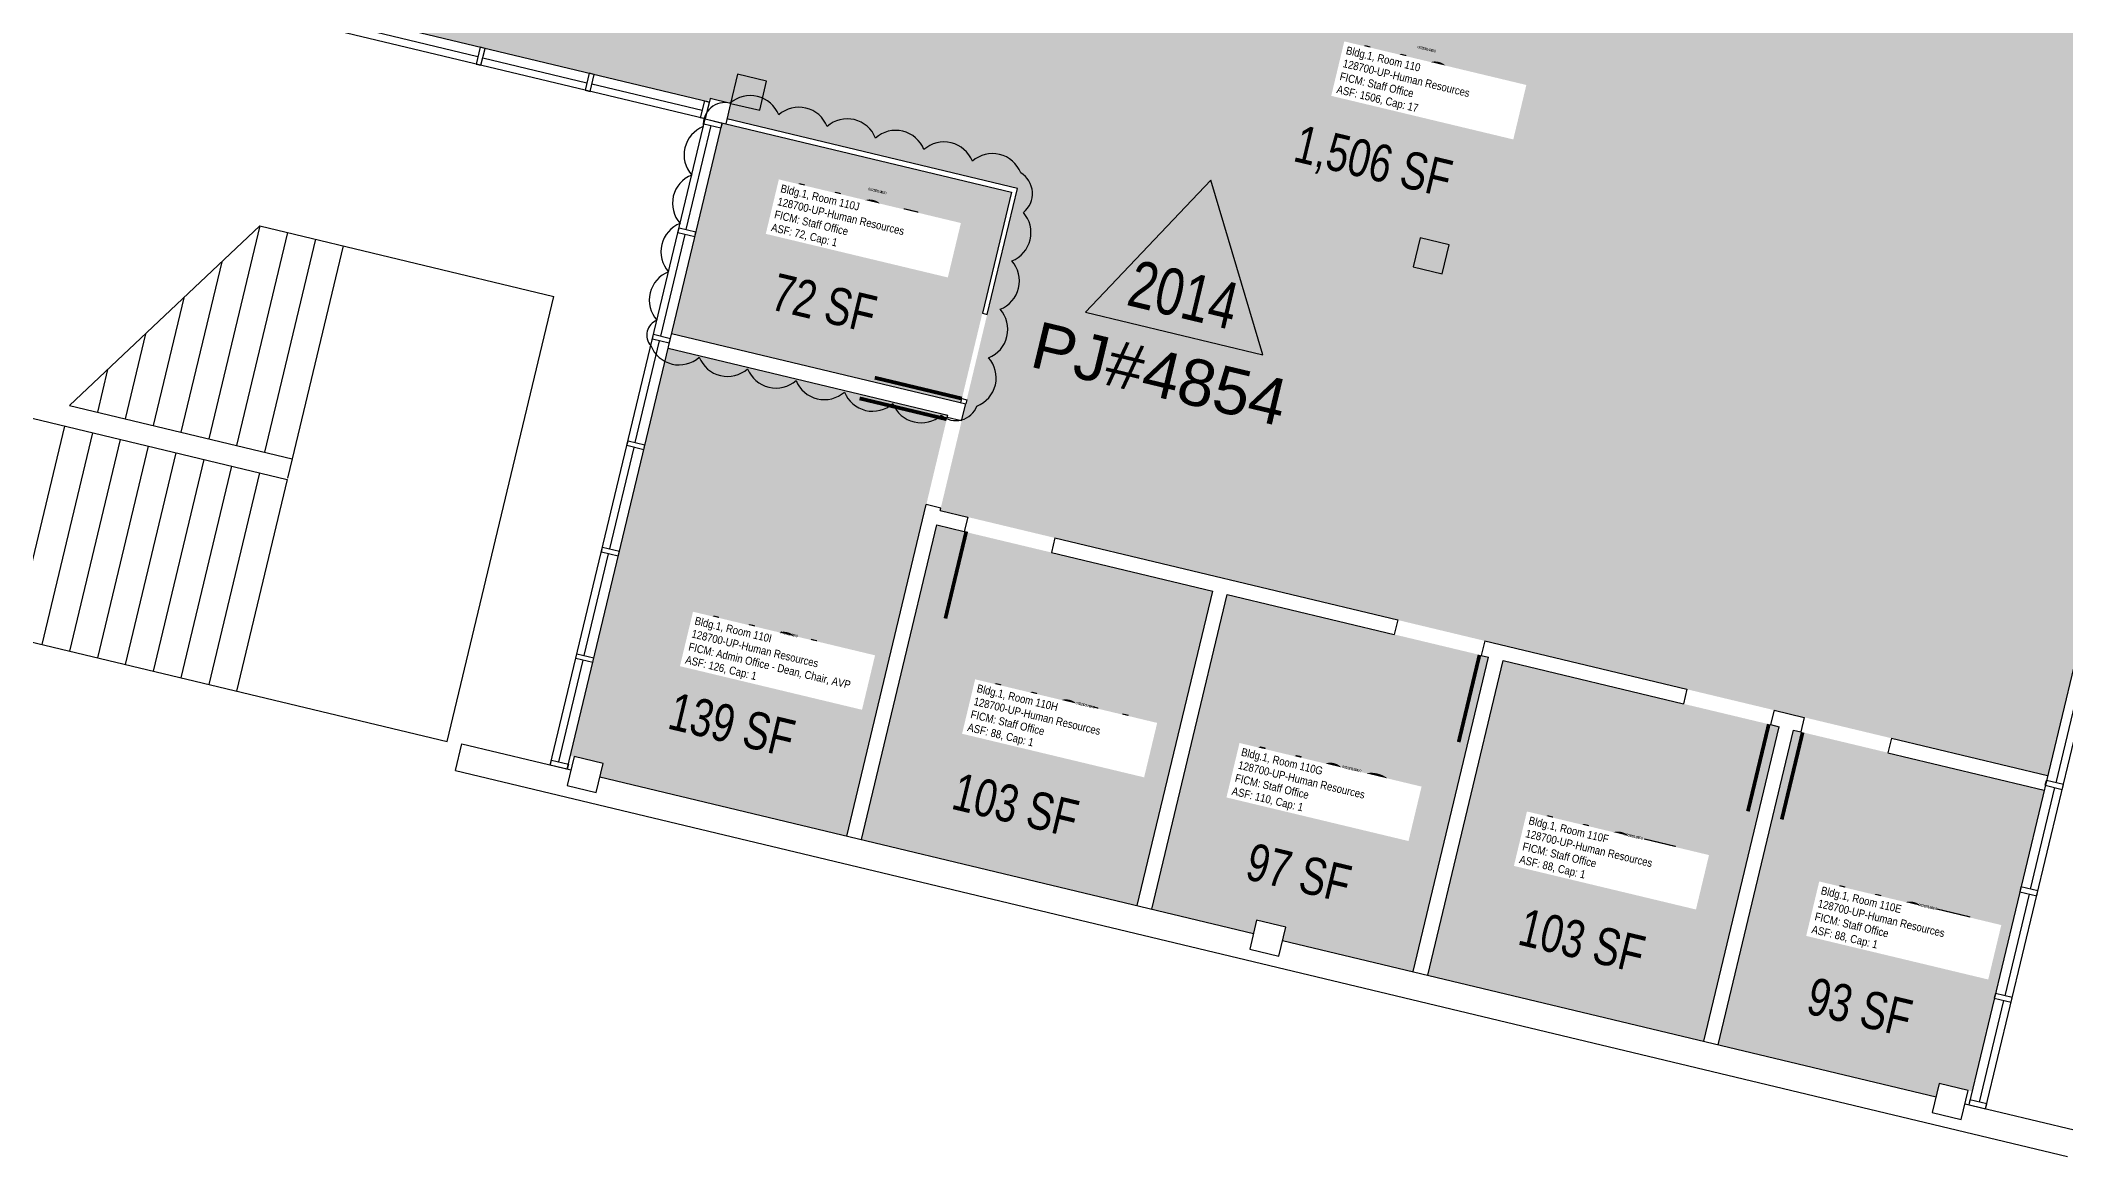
# Model space of a CAD drawing. Header units: inches. Extents: x 69220657 to 69222623, y 27675098 to 27677504.
# Drawn here: x 69221313 to 69222126, y 27675098 to 27675547 of the extents above; entities that cross this region are included whole.
import ezdxf
from ezdxf.enums import TextEntityAlignment as Align

# ---------------------------------------------------------------- set-up
doc = ezdxf.new("R2010")
doc.units = ezdxf.units.IN
doc.header["$LTSCALE"] = 100
doc.header["$MEASUREMENT"] = 0
doc.layers.get('0').update_dxf_attribs({"linetype": 'CONTINUOUS'})
for name, color, linetype in [('A-COLS', 5, 'CONTINUOUS'), ('A-DOOR', 2, 'CONTINUOUS'), ('A-FLOR', 3, 'CONTINUOUS'), ('A-GLAZ', 1, 'CONTINUOUS'), ('A-IDEN-RNUM', 7, 'CONTINUOUS'), ('A-IDEN-SNUM', 4, 'CONTINUOUS'), ('A-IDEN-VNUM', 4, 'CONTINUOUS'), ('A-WALL', 5, 'CONTINUOUS'), ('AREA-TEXT', 3, 'CONTINUOUS'), ('Rooms-Category-Color', 7, 'CONTINUOUS'), ('Rooms-College-Color', 7, 'CONTINUOUS'), ('Rooms-Department-Color', 7, 'CONTINUOUS'), ('Rooms-Division-Color', 7, 'CONTINUOUS'), ('Rooms-Information', 7, 'CONTINUOUS')]:
    doc.layers.add(name, color=color, linetype=linetype)
doc.layers.add('A-REV', color=1, linetype='CONTINUOUS', true_color=0xff0000)
doc.styles.add('Arial', font='arial.ttf')
doc.styles.add('CP_AREA', font='arial.ttf', dxfattribs={"height": 15})
doc.styles.add('CP_ROOMSNUMBER', font='arial.ttf', dxfattribs={"height": 1})
doc.styles.add('CP_ROOMVNUMBER', font='arial.ttf', dxfattribs={"width": 0.85, "height": 0.075})

# ---------------------------------------------------------------- blocks, each defined once
blk = doc.blocks.new('ProjectRev')
at = {"transparency": 16777216}
blk.add_lwpolyline([(0, 0.122), (-0.1221, -0.0895), (0.1221, -0.0895)], close=True, dxfattribs=at)
at = {"transparency": 16777216, "insert": (-0.1798, -0.1151), "char_height": 0.0625, "width": 0.24749, "attachment_point": 1, "style": 'Arial'}
blk.add_mtext('PJ#', dxfattribs=at)
at = {"transparency": 16777216, "style": 'Arial', "width": 0.75}
blk.add_attdef('YEAR', text='', height=18.75, dxfattribs=at).set_placement((0, 0), align=Align.MIDDLE_CENTER)
at = {"transparency": 16777216, "style": 'Arial'}
blk.add_attdef('PROJECT', text='', height=18.75, dxfattribs=at).set_placement((-0.0276, -0.1151), align=Align.TOP_LEFT)

msp = doc.modelspace()

# ---------------------------------------------------------------- hatches: boundary and pattern name
at = {"layer": 'Rooms-Category-Color', "true_color": 0xfa9ba3}
for points in [[(69221492.4, 27675729.74), (69221904.24, 27675631.07), (69221893.76, 27675587.31), (69222042.55, 27675551.66), (69222076.79, 27675694.62), (69222330.61, 27675633.81), (69222297.76, 27675496.69), (69222171.34, 27675526.98), (69222138.49, 27675389.86), (69222150.05, 27675387.09), (69222147.94, 27675377.82), (69222149.17, 27675376.5), (69222119.11, 27675251.05), (69221674.2, 27675357.64), (69221684.86, 27675402.13), (69221705.22, 27675487.08), (69221647.24, 27675500.97), (69221588.52, 27675515.04), (69221590.01, 27675521.26), (69221581.74, 27675523.24), (69221580.42, 27675522.02), (69221450.11, 27675553.24)], [(69221566.3, 27675428.74), (69221682.51, 27675400.9), (69221702.78, 27675485.5), (69221586.57, 27675513.35)], [(69221564.89, 27675422.86), (69221677.22, 27675395.99), (69221636.75, 27675226.77), (69221537.55, 27675250.49), (69221538.83, 27675255.84), (69221525.7, 27675258.98)], [(69221672.79, 27675351.76), (69221783.67, 27675325.24), (69221753.43, 27675198.81), (69221642.56, 27675225.33)], [(69221789.5, 27675323.85), (69221894.54, 27675298.73), (69221864.31, 27675172.29), (69221811.79, 27675184.85), (69221813.07, 27675190.2), (69221801.39, 27675192.99), (69221800.12, 27675187.65), (69221759.27, 27675197.41)], [(69221900.36, 27675297.24), (69222011.23, 27675270.73), (69221980.99, 27675144.29), (69221870.12, 27675170.81)], [(69222017.06, 27675269.33), (69222117.73, 27675245.26), (69222088.77, 27675124.17), (69222075.64, 27675127.31), (69222074.36, 27675121.96), (69221986.83, 27675142.9)]]:
    msp.add_hatch(color=241, dxfattribs=at).paths.add_polyline_path(points)
at = {"layer": 'Rooms-College-Color', "true_color": 0x80bc67}
for points in [[(69221492.4, 27675729.74), (69221904.24, 27675631.07), (69221893.76, 27675587.31), (69222042.55, 27675551.66), (69222076.79, 27675694.62), (69222330.61, 27675633.81), (69222297.76, 27675496.69), (69222171.34, 27675526.98), (69222138.49, 27675389.86), (69222150.05, 27675387.09), (69222147.94, 27675377.82), (69222149.17, 27675376.5), (69222119.11, 27675251.05), (69221674.2, 27675357.64), (69221684.86, 27675402.13), (69221705.22, 27675487.08), (69221647.24, 27675500.97), (69221588.52, 27675515.04), (69221590.01, 27675521.26), (69221581.74, 27675523.24), (69221580.42, 27675522.02), (69221450.11, 27675553.24)], [(69221566.3, 27675428.74), (69221682.51, 27675400.9), (69221702.78, 27675485.5), (69221586.57, 27675513.35)], [(69221564.89, 27675422.86), (69221677.22, 27675395.99), (69221636.75, 27675226.77), (69221537.55, 27675250.49), (69221538.83, 27675255.84), (69221525.7, 27675258.98)], [(69221672.79, 27675351.76), (69221783.67, 27675325.24), (69221753.43, 27675198.81), (69221642.56, 27675225.33)], [(69221789.5, 27675323.85), (69221894.54, 27675298.73), (69221864.31, 27675172.29), (69221811.79, 27675184.85), (69221813.07, 27675190.2), (69221801.39, 27675192.99), (69221800.12, 27675187.65), (69221759.27, 27675197.41)], [(69221900.36, 27675297.24), (69222011.23, 27675270.73), (69221980.99, 27675144.29), (69221870.12, 27675170.81)], [(69222017.06, 27675269.33), (69222117.73, 27675245.26), (69222088.77, 27675124.17), (69222075.64, 27675127.31), (69222074.36, 27675121.96), (69221986.83, 27675142.9)]]:
    msp.add_hatch(color=83, dxfattribs=at).paths.add_polyline_path(points)
at = {"layer": 'Rooms-Department-Color', "true_color": 0xdfff7f}
for points in [[(69221492.4, 27675729.74), (69221904.24, 27675631.07), (69221893.76, 27675587.31), (69222042.55, 27675551.66), (69222076.79, 27675694.62), (69222330.61, 27675633.81), (69222297.76, 27675496.69), (69222171.34, 27675526.98), (69222138.49, 27675389.86), (69222150.05, 27675387.09), (69222147.94, 27675377.82), (69222149.17, 27675376.5), (69222119.11, 27675251.05), (69221674.2, 27675357.64), (69221684.86, 27675402.13), (69221705.22, 27675487.08), (69221647.24, 27675500.97), (69221588.52, 27675515.04), (69221590.01, 27675521.26), (69221581.74, 27675523.24), (69221580.42, 27675522.02), (69221450.11, 27675553.24)], [(69221566.3, 27675428.74), (69221682.51, 27675400.9), (69221702.78, 27675485.5), (69221586.57, 27675513.35)], [(69221564.89, 27675422.86), (69221677.22, 27675395.99), (69221636.75, 27675226.77), (69221537.55, 27675250.49), (69221538.83, 27675255.84), (69221525.7, 27675258.98)], [(69221672.79, 27675351.76), (69221783.67, 27675325.24), (69221753.43, 27675198.81), (69221642.56, 27675225.33)], [(69221789.5, 27675323.85), (69221894.54, 27675298.73), (69221864.31, 27675172.29), (69221811.79, 27675184.85), (69221813.07, 27675190.2), (69221801.39, 27675192.99), (69221800.12, 27675187.65), (69221759.27, 27675197.41)], [(69221900.36, 27675297.24), (69222011.23, 27675270.73), (69221980.99, 27675144.29), (69221870.12, 27675170.81)], [(69222017.06, 27675269.33), (69222117.73, 27675245.26), (69222088.77, 27675124.17), (69222075.64, 27675127.31), (69222074.36, 27675121.96), (69221986.83, 27675142.9)]]:
    msp.add_hatch(color=61, dxfattribs=at).paths.add_polyline_path(points)
at = {"layer": 'Rooms-Division-Color', "true_color": 0xdfff7f}
for points in [[(69221492.4, 27675729.74), (69221904.24, 27675631.07), (69221893.76, 27675587.31), (69222042.55, 27675551.66), (69222076.79, 27675694.62), (69222330.61, 27675633.81), (69222297.76, 27675496.69), (69222171.34, 27675526.98), (69222138.49, 27675389.86), (69222150.05, 27675387.09), (69222147.94, 27675377.82), (69222149.17, 27675376.5), (69222119.11, 27675251.05), (69221674.2, 27675357.64), (69221684.86, 27675402.13), (69221705.22, 27675487.08), (69221647.24, 27675500.97), (69221588.52, 27675515.04), (69221590.01, 27675521.26), (69221581.74, 27675523.24), (69221580.42, 27675522.02), (69221450.11, 27675553.24)], [(69221566.3, 27675428.74), (69221682.51, 27675400.9), (69221702.78, 27675485.5), (69221586.57, 27675513.35)], [(69221564.89, 27675422.86), (69221677.22, 27675395.99), (69221636.75, 27675226.77), (69221537.55, 27675250.49), (69221538.83, 27675255.84), (69221525.7, 27675258.98)], [(69221672.79, 27675351.76), (69221783.67, 27675325.24), (69221753.43, 27675198.81), (69221642.56, 27675225.33)], [(69221789.5, 27675323.85), (69221894.54, 27675298.73), (69221864.31, 27675172.29), (69221811.79, 27675184.85), (69221813.07, 27675190.2), (69221801.39, 27675192.99), (69221800.12, 27675187.65), (69221759.27, 27675197.41)], [(69221900.36, 27675297.24), (69222011.23, 27675270.73), (69221980.99, 27675144.29), (69221870.12, 27675170.81)], [(69222017.06, 27675269.33), (69222117.73, 27675245.26), (69222088.77, 27675124.17), (69222075.64, 27675127.31), (69222074.36, 27675121.96), (69221986.83, 27675142.9)]]:
    msp.add_hatch(color=61, dxfattribs=at).paths.add_polyline_path(points)

# ---------------------------------------------------------------- linework, layer by layer
at = {"layer": 'A-COLS'}
for p, q in [((69221592.8, 27675532.93), (69221590.01, 27675521.26)), ((69221604.47, 27675530.14), (69221592.8, 27675532.93)), ((69221601.68, 27675518.47), (69221604.47, 27675530.14)), ((69221590.01, 27675521.26), (69221601.68, 27675518.47)), ((69221867.04, 27675467.23), (69221864.25, 27675455.56)), ((69221878.71, 27675464.43), (69221867.04, 27675467.23)), ((69221875.92, 27675452.76), (69221878.71, 27675464.43)), ((69221864.25, 27675455.56), (69221875.92, 27675452.76))]:
    msp.add_line(p, q, dxfattribs=at)
at = {"layer": 'A-DOOR'}
for points in [[(69221682.92, 27675402.6, 1.5, 1.5, 0), (69221647.91, 27675410.99, 0, 0, 0), (69221648.08, 27675411.72, 0, 0, -0.402069), (69221691.14, 27675436.91, 0, 0, -0.414214)], [(69221676.81, 27675394.29, 1.5, 1.5, 0), (69221641.81, 27675402.68, 0, 0, 0), (69221641.63, 27675401.95, 0, 0, 0.402069), (69221668.59, 27675359.98, 0, 0, 0.414214)], [(69221684.68, 27675349.22, 1.5, 1.5, 0), (69221676.29, 27675314.21, 0, 0, 0), (69221677.02, 27675314.04, 0, 0, 0.414214), (69221719.31, 27675342.47, 0, 0, 0.414214)], [(69221890.88, 27675299.56, 1.5, 1.5, 0), (69221882.5, 27675264.55, 0, 0, 0), (69221881.77, 27675264.73, 0, 0, -0.414214), (69221856.95, 27675309.23, 0, 0, -0.414214)], [(69222007.1, 27675271.72, 1.5, 1.5, 0), (69221998.71, 27675236.71, 0, 0, 0), (69221997.98, 27675236.88, 0, 0, -0.414214), (69221973.17, 27675281.39, 0, 0, -0.414214)], [(69222020.71, 27675268.46, 1.5, 1.5, 0), (69222012.32, 27675233.45, 0, 0, 0), (69222013.05, 27675233.27, 0, 0, 0.414214), (69222055.34, 27675261.7, 0, 0, 0.414214)]]:
    msp.add_lwpolyline(points, format="xyseb", dxfattribs=at)
at = {"layer": 'A-FLOR'}
for p, q in [((69221400.82, 27675471.98), (69221324.4, 27675399.8)), ((69221400.82, 27675471.98), (69221380.32, 27675386.41)), ((69221400.82, 27675471.98), (69221518.98, 27675443.68)), ((69221412, 27675469.3), (69221391.5, 27675383.73)), ((69221423.19, 27675466.63), (69221402.68, 27675381.05)), ((69221434.37, 27675463.95), (69221413.87, 27675378.37)), ((69221385.54, 27675457.55), (69221369.13, 27675389.09)), ((69221370.25, 27675443.11), (69221357.95, 27675391.76)), ((69221476.11, 27675264.74), (69221518.98, 27675443.68)), ((69221354.97, 27675428.68), (69221346.77, 27675394.44)), ((69221339.68, 27675414.24), (69221335.58, 27675397.12)), ((69221266.5, 27675404.93), (69221411.89, 27675370.1)), ((69221324.4, 27675399.8), (69221413.87, 27675378.37)), ((69221322.42, 27675391.54), (69221302.03, 27675306.44)), ((69221333.6, 27675388.86), (69221313.22, 27675303.77)), ((69221344.79, 27675386.18), (69221324.4, 27675301.09)), ((69221355.97, 27675383.5), (69221335.58, 27675298.41)), ((69221367.15, 27675380.82), (69221346.77, 27675295.73)), ((69221378.34, 27675378.14), (69221357.95, 27675293.05)), ((69221389.52, 27675375.46), (69221369.13, 27675290.37)), ((69221413.87, 27675378.37), (69221412, 27675370.59)), ((69221400.7, 27675372.78), (69221380.32, 27675287.69)), ((69221411.89, 27675370.1), (69221391.5, 27675285.01)), ((69221246.12, 27675319.84), (69221476.11, 27675264.74))]:
    msp.add_line(p, q, dxfattribs=at)
for points in [[(69221588.03, 27675513), (69221702.78, 27675485.5), (69221691.14, 27675436.91), (69221693.08, 27675436.44), (69221705.22, 27675487.08), (69221588.52, 27675515.04)], [(69221682.51, 27675400.9), (69221682.92, 27675402.6), (69221684.86, 27675402.13), (69221684.46, 27675400.43)]]:
    msp.add_lwpolyline(points, dxfattribs=at)
at = {"layer": 'A-GLAZ'}
for p, q in [((69221581.39, 27675521.78), (69221271.82, 27675595.95)), ((69221579.76, 27675514.98), (69221270.19, 27675589.14)), ((69221488.45, 27675539.94), (69221447.24, 27675549.81)), ((69221532.27, 27675529.44), (69221490.39, 27675539.47)), ((69221578.52, 27675518.36), (69221534.22, 27675528.97)), ((69221517.55, 27675255.32), (69221579.76, 27675514.98)), ((69221524.36, 27675253.69), (69221586.57, 27675513.35)), ((69221572.19, 27675470.52), (69221582.21, 27675512.33)), ((69221561.94, 27675427.73), (69221571.73, 27675468.57)), ((69221551.69, 27675384.94), (69221561.48, 27675425.78)), ((69221541.44, 27675342.15), (69221551.23, 27675382.99)), ((69222149.63, 27675378.45), (69222087.43, 27675118.79)), ((69222094.23, 27675117.16), (69222156.44, 27675376.81)), ((69221531.19, 27675299.36), (69221540.97, 27675340.2)), ((69221520.94, 27675256.57), (69221530.72, 27675297.41)), ((69222122.54, 27675248.17), (69222132.32, 27675289.02)), ((69222112.29, 27675205.38), (69222122.07, 27675246.23)), ((69222102.03, 27675162.6), (69222111.82, 27675203.44)), ((69222091.78, 27675119.81), (69222101.57, 27675160.65))]:
    msp.add_line(p, q, dxfattribs=at)
at = {"layer": 'A-REV'}
msp.add_lwpolyline([(69221557.94, 27675423.88, 0.520567), (69221577.39, 27675419.22, 0.520567), (69221596.84, 27675414.56, 0.520567), (69221616.28, 27675409.9, 0.520567), (69221635.73, 27675405.24, 0.520567), (69221655.18, 27675400.58, 0.520567), (69221674.63, 27675395.92, 0.520567), (69221688.97, 27675399.59, 0.520567), (69221693.63, 27675419.04, 0.520567), (69221698.29, 27675438.49, 0.520567), (69221702.95, 27675457.94, 0.520567), (69221707.61, 27675477.39, 0.520567), (69221706.56, 27675493.34, 0.520567), (69221687.11, 27675498, 0.520567), (69221667.66, 27675502.66, 0.520567), (69221648.21, 27675507.32, 0.520567), (69221628.76, 27675511.98, 0.520567), (69221609.31, 27675516.64, 0.520567), (69221589.86, 27675521.3, 0.520567), (69221579.03, 27675511.91, 0.520567), (69221574.37, 27675492.46, 0.520567), (69221569.71, 27675473.01, 0.520567), (69221565.05, 27675453.56, 0.520567), (69221560.39, 27675434.11, 0.520567)], format="xyb", close=True, dxfattribs=at)
at = {"layer": 'A-WALL'}
for p, q in [((69221489.38, 27675543.83), (69221487.75, 27675537.02)), ((69221487.75, 27675537.02), (69221489.69, 27675536.56)), ((69221491.32, 27675543.36), (69221489.38, 27675543.83)), ((69221489.69, 27675536.56), (69221491.32, 27675543.36)), ((69221533.21, 27675533.33), (69221531.58, 27675526.52)), ((69221535.15, 27675532.86), (69221533.21, 27675533.33)), ((69221533.52, 27675526.05), (69221535.15, 27675532.86)), ((69221531.58, 27675526.52), (69221533.52, 27675526.05)), ((69221579.45, 27675522.25), (69221577.82, 27675515.44)), ((69221579.45, 27675522.25), (69221581.39, 27675521.78)), ((69221581.74, 27675523.24), (69221579.76, 27675514.98)), ((69221581.39, 27675521.78), (69221579.76, 27675514.98)), ((69221590.01, 27675521.26), (69221581.74, 27675523.24)), ((69221590.01, 27675521.26), (69221588.03, 27675513)), ((69221579.76, 27675514.98), (69221577.82, 27675515.44)), ((69221579.3, 27675513.03), (69221579.76, 27675514.98)), ((69221579.3, 27675513.03), (69221586.1, 27675511.4)), ((69221579.76, 27675514.98), (69221586.57, 27675513.35)), ((69221579.76, 27675514.98), (69221588.03, 27675513)), ((69221586.57, 27675513.35), (69221586.1, 27675511.4)), ((69221568.81, 27675469.27), (69221569.28, 27675471.21)), ((69221569.28, 27675471.21), (69221576.08, 27675469.58)), ((69221575.62, 27675467.64), (69221568.81, 27675469.27)), ((69221575.62, 27675467.64), (69221576.08, 27675469.58)), ((69221558.56, 27675426.48), (69221559.03, 27675428.43)), ((69221565.37, 27675424.85), (69221558.56, 27675426.48)), ((69221559.03, 27675428.43), (69221565.83, 27675426.79)), ((69221564.9, 27675422.9), (69221677.22, 27675395.99)), ((69221565.37, 27675424.85), (69221565.83, 27675426.79)), ((69221566.3, 27675428.74), (69221684.46, 27675400.43)), ((69221682.82, 27675393.62), (69221684.46, 27675400.43)), ((69221676.99, 27675395.02), (69221677.22, 27675395.99)), ((69221682.82, 27675393.62), (69221676.99, 27675395.02)), ((69221548.31, 27675383.69), (69221548.77, 27675385.64)), ((69221555.12, 27675382.06), (69221548.31, 27675383.69)), ((69221548.77, 27675385.64), (69221555.58, 27675384.01)), ((69221555.12, 27675382.06), (69221555.58, 27675384.01)), ((69221636.68, 27675226.78), (69221668.6, 27675360.01)), ((69221674.44, 27675358.61), (69221668.6, 27675360.01)), ((69221674.2, 27675357.64), (69221674.44, 27675358.61)), ((69221674.2, 27675357.64), (69221685.29, 27675354.99)), ((69221642.52, 27675225.39), (69221672.81, 27675351.81)), ((69221672.81, 27675351.81), (69221683.89, 27675349.15)), ((69221685.29, 27675354.99), (69221683.89, 27675349.15)), ((69221538.06, 27675340.9), (69221538.52, 27675342.85)), ((69221544.86, 27675339.27), (69221538.06, 27675340.9)), ((69221538.52, 27675342.85), (69221545.33, 27675341.22)), ((69221544.86, 27675339.27), (69221545.33, 27675341.22)), ((69221720.3, 27675346.6), (69221718.9, 27675340.76)), ((69221720.3, 27675346.6), (69221858, 27675313.61)), ((69221718.9, 27675340.76), (69221783.67, 27675325.25)), ((69221753.38, 27675198.82), (69221783.67, 27675325.25)), ((69221759.22, 27675197.43), (69221789.5, 27675323.85)), ((69221789.5, 27675323.85), (69221856.6, 27675307.77)), ((69221858, 27675313.61), (69221856.6, 27675307.77)), ((69221893.01, 27675305.22), (69221891.61, 27675299.39)), ((69221893.01, 27675305.22), (69221974.21, 27675285.77)), ((69221527.81, 27675298.11), (69221528.27, 27675300.06)), ((69221534.61, 27675296.48), (69221527.81, 27675298.11)), ((69221528.27, 27675300.06), (69221535.08, 27675298.43)), ((69221534.61, 27675296.48), (69221535.08, 27675298.43)), ((69221864.24, 27675172.26), (69221894.53, 27675298.69)), ((69221870.08, 27675170.87), (69221900.37, 27675297.29)), ((69221891.61, 27675299.39), (69221894.53, 27675298.69)), ((69221900.37, 27675297.29), (69221972.82, 27675279.93)), ((69221974.21, 27675285.77), (69221972.82, 27675279.93)), ((69222009.22, 27675277.38), (69222007.83, 27675271.54)), ((69222009.22, 27675277.38), (69222021.38, 27675274.47)), ((69221980.94, 27675144.31), (69222011.23, 27675270.73)), ((69221986.78, 27675142.91), (69222017.06, 27675269.33)), ((69222007.83, 27675271.54), (69222011.23, 27675270.73)), ((69222017.06, 27675269.33), (69222019.98, 27675268.63)), ((69222021.38, 27675274.47), (69222019.98, 27675268.63)), ((69221479.5, 27675253.13), (69221482.06, 27675263.83)), ((69221482.06, 27675263.83), (69221525.82, 27675253.34)), ((69222056.39, 27675266.08), (69222054.99, 27675260.24)), ((69222054.99, 27675260.24), (69222117.72, 27675245.22)), ((69222056.39, 27675266.08), (69222119.11, 27675251.05)), ((69221479.5, 27675253.13), (69222127.17, 27675097.96)), ((69221517.55, 27675255.32), (69221518.02, 27675257.27)), ((69221524.36, 27675253.69), (69221517.55, 27675255.32)), ((69221518.02, 27675257.27), (69221524.83, 27675255.64)), ((69221527.1, 27675258.69), (69221524.31, 27675247.02)), ((69221524.83, 27675255.64), (69221524.36, 27675253.69)), ((69221538.77, 27675255.9), (69221527.1, 27675258.69)), ((69221535.98, 27675244.23), (69221538.77, 27675255.9)), ((69221524.31, 27675247.02), (69221535.98, 27675244.23)), ((69221537.49, 27675250.55), (69221800.06, 27675187.64)), ((69222118.18, 27675247.16), (69222118.65, 27675249.11)), ((69222118.18, 27675247.16), (69222118.65, 27675249.11)), ((69222118.18, 27675247.16), (69222124.99, 27675245.53)), ((69222125.46, 27675247.48), (69222118.65, 27675249.11)), ((69222124.99, 27675245.53), (69222125.46, 27675247.48)), ((69222108.4, 27675206.32), (69222107.93, 27675204.37)), ((69222107.93, 27675204.37), (69222114.74, 27675202.74)), ((69222115.2, 27675204.69), (69222108.4, 27675206.32)), ((69222114.74, 27675202.74), (69222115.2, 27675204.69)), ((69221801.34, 27675192.99), (69221798.55, 27675181.32)), ((69221813.01, 27675190.19), (69221801.34, 27675192.99)), ((69221810.21, 27675178.52), (69221813.01, 27675190.19)), ((69221798.55, 27675181.32), (69221810.21, 27675178.52)), ((69221811.73, 27675184.85), (69222074.3, 27675121.94)), ((69222098.14, 27675163.53), (69222097.68, 27675161.58)), ((69222104.95, 27675161.9), (69222098.14, 27675163.53)), ((69222104.49, 27675159.95), (69222104.95, 27675161.9)), ((69222097.68, 27675161.58), (69222104.49, 27675159.95)), ((69222075.58, 27675127.29), (69222072.78, 27675115.62)), ((69222087.25, 27675124.49), (69222075.58, 27675127.29)), ((69222084.45, 27675112.82), (69222087.25, 27675124.49)), ((69222072.78, 27675115.62), (69222084.45, 27675112.82)), ((69222085.97, 27675119.14), (69222094.23, 27675117.16)), ((69222085.97, 27675119.14), (69222094.23, 27675117.16)), ((69222085.97, 27675119.14), (69222129.73, 27675108.66)), ((69222087.89, 27675120.74), (69222087.43, 27675118.79)), ((69222094.7, 27675119.11), (69222087.89, 27675120.74)), ((69222094.23, 27675117.16), (69222094.7, 27675119.11))]:
    msp.add_line(p, q, dxfattribs=at)

# ---------------------------------------------------------------- block references
at = {"layer": 'A-REV'}
ref = msp.add_blockref('ProjectRev', (69221774.46, 27675454.85, 370), dxfattribs=dict(at, xscale=300, yscale=300, zscale=300, rotation=346.5276805397287))
ref.add_attrib('YEAR', '2014', dxfattribs={"layer": '0', "transparency": 16777216, "height": 18.75, "rotation": 346.52768, "style": 'Arial', "width": 0.75}).set_placement((69221771.95, 27675444.37, 370), align=Align.MIDDLE_CENTER)
ref.add_attrib('PROJECT', '4854', dxfattribs={"layer": '0', "transparency": 16777216, "height": 18.75, "rotation": 346.52768, "style": 'Arial'}).set_placement((69221758.37, 27675423.2, 370), align=Align.TOP_LEFT)

# ---------------------------------------------------------------- texts
at = {"layer": 'A-IDEN-RNUM', "style": 'CP_ROOMSNUMBER', "width": 0.85}
for s, p in [('0110-00', (69221869.66, 27675543.08)), ('0110-J0', (69221648.97, 27675486.04)), ('0110-I0', (69221613.45, 27675307.93)), ('0110-H0', (69221732.58, 27675279.39)), ('0110-G0', (69221839.56, 27675253.76)), ('0110-F0', (69221952.85, 27675226.62)), ('0110-E0', (69222071.01, 27675198.31))]:
    msp.add_text(s, height=1, rotation=346.527, dxfattribs=at).set_placement(p, align=Align.MIDDLE)
at = {"layer": 'A-IDEN-SNUM', "style": 'CP_ROOMSNUMBER', "width": 0.85}
for s, p in [('0010011000', (69221869.66, 27675543.08)), ('00100110J0', (69221648.97, 27675486.04)), ('00100110I0', (69221613.45, 27675307.93)), ('00100110H0', (69221732.58, 27675279.39)), ('00100110G0', (69221839.56, 27675253.76)), ('00100110F0', (69221952.85, 27675226.62)), ('00100110E0', (69222071.01, 27675198.31))]:
    msp.add_text(s, height=1, rotation=346.527, dxfattribs=at).set_placement(p, align=Align.MIDDLE)
at = {"layer": 'A-IDEN-VNUM', "style": 'CP_ROOMVNUMBER', "width": 0.85}
for s, p in [('110', (69221857.28, 27675530.13)), ('110J', (69221636.6, 27675473.1)), ('110I', (69221599.22, 27675300.03)), ('110H', (69221718.35, 27675271.49)), ('110G', (69221825.32, 27675245.86)), ('110F', (69221938.61, 27675218.72)), ('110E', (69222056.77, 27675190.41))]:
    msp.add_text(s, height=22.5, rotation=346.527, dxfattribs=at).set_placement(p, align=Align.MIDDLE)
at = {"layer": 'AREA-TEXT', "style": 'CP_AREA', "width": 0.75}
for s, p in [('1,506 SF', (69221848.24, 27675498.06)), ('72 SF', (69221627.56, 27675441.02)), ('139 SF', (69221590.49, 27675271.51)), ('103 SF', (69221704.48, 27675239.25)), ('97 SF', (69221818.27, 27675212.04)), ('103 SF', (69221932.04, 27675184.73)), ('93 SF', (69222043.64, 27675158.04))]:
    msp.add_text(s, height=15, rotation=346.527, dxfattribs=at).set_placement(p, align=Align.MIDDLE_CENTER)

# ---------------------------------------------------------------- next in the draw order: texts
at = {"layer": 'Rooms-Information', "width": 72, "attachment_point": 7, "rotation": 346.527, "style": 'CP_ROOMVNUMBER', "bg_fill": 3, "box_fill_scale": 1.5, "bg_fill_color": 256, "bg_fill_true_color": 13158600, "bg_fill_transparency": 0}
for s, insert, char_height in [('Bldg.1, Room 110^M^J128700-UP-Human Resources^M^JFICM: Staff Office^M^JASF: 1506, Cap: 17', (69221833.02, 27675524.53), 3.2143), ('Bldg.1, Room 110J^M^J128700-UP-Human Resources^M^JFICM: Staff Office^M^JASF: 72, Cap: 1', (69221605.84, 27675469.05), 3.2143), ('Bldg.1, Room 110I^M^J128700-UP-Human Resources^M^JFICM: Admin Office - Dean, Chair, AVP^M^JASF: 126, Cap: 1', (69221571.35, 27675295.29), 3.21429), ('Bldg.1, Room 110H^M^J128700-UP-Human Resources^M^JFICM: Staff Office^M^JASF: 88, Cap: 1', (69221684.7, 27675268.13), 3.2143), ('Bldg.1, Room 110G^M^J128700-UP-Human Resources^M^JFICM: Staff Office^M^JASF: 110, Cap: 1', (69221790.92, 27675242.53), 3.2143), ('Bldg.1, Room 110F^M^J128700-UP-Human Resources^M^JFICM: Staff Office^M^JASF: 88, Cap: 1', (69221906.41, 27675215.01), 3.2143), ('Bldg.1, Room 110E^M^J128700-UP-Human Resources^M^JFICM: Staff Office^M^JASF: 88, Cap: 1', (69222023.84, 27675186.88), 3.2143)]:
    msp.add_mtext(s, dxfattribs=dict(at, insert=insert, char_height=char_height))

doc.saveas('drawing.dxf')
